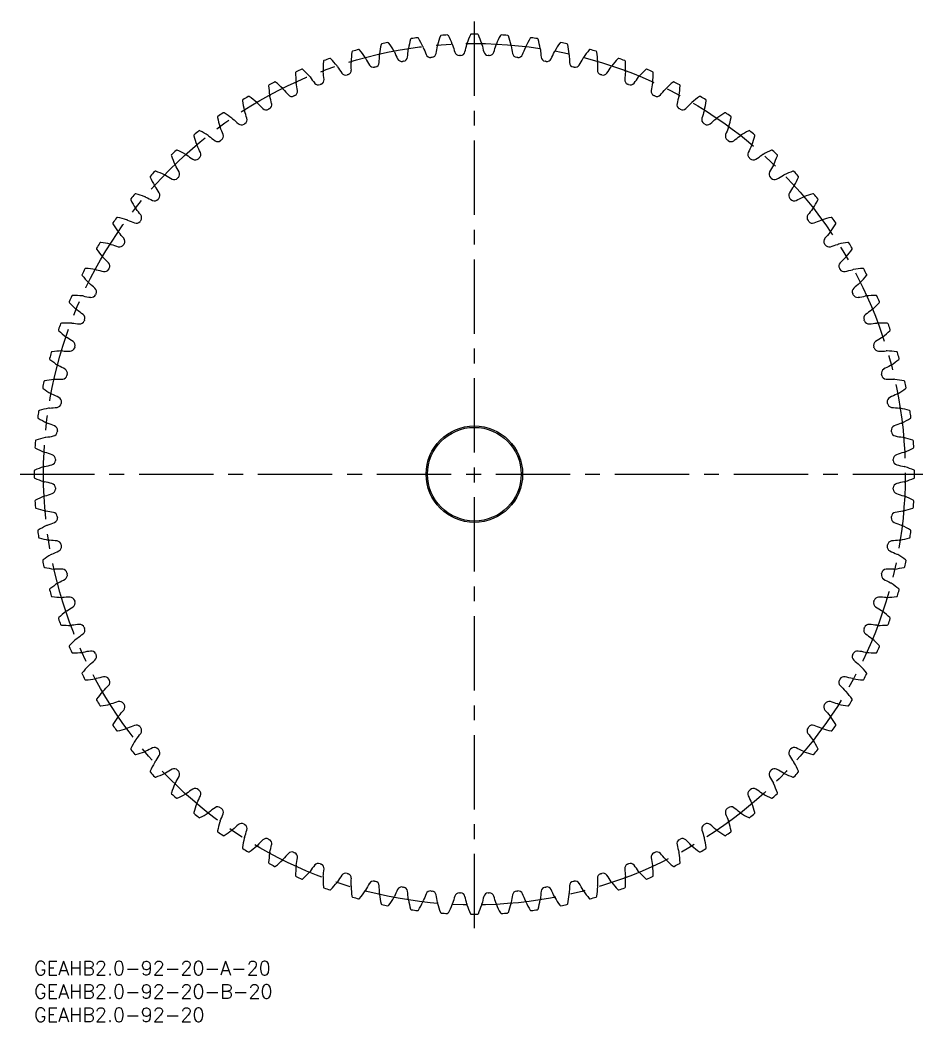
# Model space of a CAD drawing. Extents: x -3 to 285, y -13 to 213.
# Drawn here: x -3 to 188.5, y -13 to 201 of the extents above; entities that cross this region are included whole.
import ezdxf

# ---------------------------------------------------------------- set-up
doc = ezdxf.new("R2010")
doc.units = 0
doc.header["$LTSCALE"] = 0.5
doc.linetypes.add('CENTER', pattern=[50.8, 31.75, -6.35, 6.35, -6.35])
for name, color, linetype in [('MSM_CENTER', 1, 'CENTER'), ('MSM_CONTINUOUS', 7, 'CONTINUOUS'), ('MSM_PART_NUMBER', 7, 'CONTINUOUS')]:
    doc.layers.add(name, color=color, linetype=linetype)
doc.styles.get("Standard").update_dxf_attribs({"font": 'txt.shx', "height": 3, "bigfont": 'bigfont.shx'})

# ---------------------------------------------------------------- blocks, each defined once
blk = doc.blocks.new('*U2')
at = {"layer": 'MSM_PART_NUMBER'}
blk.add_text('GEAHB2.0-92-20-A-20', height=3, dxfattribs=at).set_placement((0, -3))
blk = doc.blocks.new('*U3')
at = {"layer": 'MSM_PART_NUMBER'}
blk.add_text('GEAHB2.0-92-20-B-20', height=3, dxfattribs=at).set_placement((0, -8))
blk = doc.blocks.new('*U4')
at = {"layer": 'MSM_PART_NUMBER'}
blk.add_text('GEAHB2.0-92-20', height=3, dxfattribs=at).set_placement((0, -13))

msp = doc.modelspace()

# ---------------------------------------------------------------- linework, layer by layer
at = {"layer": 'MSM_CENTER'}
for p, q in [((94, 7), (94, 201)), ((-3, 104), (191, 104))]:
    msp.add_line(p, q, dxfattribs=at)
msp.add_circle((94, 104), 92, dxfattribs=at)
at = {"layer": 'MSM_CONTINUOUS'}
for radius in [10.3, 10]:
    msp.add_circle((94, 104), radius, dxfattribs=at)
for centre, radius, start, end in [((110, 188.96), 30.67, 165.0264, 168.8043), ((80.57, 196.83), 0.2, 98.2325, 165.0264), ((94, 104), 94, 97.42, 98.2322), ((81.89, 197.01), 0.2, 30.6258, 97.42), ((55.67, 181.49), 30.67, 26.8478, 30.6258), ((115.76, 187.67), 30.67, 161.1134, 164.8913), ((86.94, 197.53), 0.2, 94.3191, 161.1134), ((94, 104), 94, 93.507, 94.3191), ((88.26, 197.62), 0.2, 26.7127, 93.507), ((61.05, 183.93), 30.67, 22.9348, 26.7127), ((121.42, 185.99), 30.67, 157.2003, 160.9783), ((93.34, 197.8), 0.2, 90.4065, 157.2003), ((94, 104), 94, 89.5939, 90.4061), ((94.66, 197.8), 0.2, 22.7997, 89.5939), ((66.58, 185.99), 30.67, 19.0217, 22.7997), ((126.95, 183.93), 30.67, 153.2873, 157.0652), ((99.74, 197.62), 0.2, 86.493, 153.2873), ((94, 104), 94, 85.6809, 86.493), ((101.06, 197.53), 0.2, 18.8866, 85.6809), ((72.24, 187.67), 30.67, 15.1087, 18.8866), ((132.33, 181.49), 30.67, 149.3742, 153.1522), ((106.11, 197.01), 0.2, 82.58, 149.3742), ((94, 104), 94, 81.7678, 82.58), ((107.43, 196.83), 0.2, 14.9736, 81.7678), ((78, 188.96), 30.67, 11.1957, 14.9736), ((104.17, 189.86), 30.67, 168.9395, 172.7174), ((74.27, 195.7), 0.2, 102.1452, 168.9395), ((94, 104), 94, 101.3331, 102.1452), ((75.57, 195.97), 0.2, 34.5388, 101.3331), ((50.47, 178.7), 30.67, 30.7609, 34.5388), ((81.55, 194.59), 1.66, 168.8043, 175.6635), ((81.55, 194.59), 1.66, 19.9887, 26.8478), ((117.68, 207.76), 36.8, 200.0275, 202.5875), ((49.7, 200.78), 36.8, 349.1516, 351.7117), ((87.76, 195.23), 1.66, 164.8913, 171.7504), ((87.76, 195.23), 1.66, 16.0757, 22.9348), ((124.71, 205.91), 36.8, 196.1144, 198.6745), ((56.41, 203.57), 36.8, 345.2386, 347.7986), ((94, 195.45), 1.66, 160.9783, 167.8374), ((94, 195.45), 1.66, 12.1626, 19.0217), ((131.59, 203.57), 36.8, 192.2014, 194.7614), ((63.29, 205.91), 36.8, 341.3255, 343.8856), ((100.24, 195.23), 1.66, 157.0652, 163.9243), ((100.24, 195.23), 1.66, 8.2496, 15.1087), ((138.3, 200.78), 36.8, 188.2883, 190.8484), ((70.32, 207.76), 36.8, 337.4125, 339.9725), ((106.45, 194.59), 1.66, 153.1522, 160.0113), ((106.45, 194.59), 1.66, 4.3365, 11.1957), ((137.53, 178.7), 30.67, 145.4612, 149.2391), ((112.43, 195.97), 0.2, 78.6669, 145.4612), ((94, 104), 94, 77.8548, 78.6669), ((113.73, 195.7), 0.2, 11.0605, 77.8548), ((83.83, 189.86), 30.67, 7.2826, 11.0605), ((94, 104), 94, 109.1592, 109.9713), ((63.22, 192.6), 0.2, 42.3649, 109.1592), ((40.7, 172.07), 30.67, 38.587, 42.3649), ((98.28, 190.35), 30.67, 172.8525, 176.6304), ((68.05, 194.14), 0.2, 106.0582, 172.8525), ((94, 104), 94, 105.2461, 106.0582), ((69.33, 194.5), 0.2, 38.4518, 105.2461), ((45.47, 175.55), 30.67, 34.6739, 38.4518), ((69.33, 192.05), 1.66, 27.8148, 34.6739), ((103.33, 210.02), 36.8, 207.8536, 210.4136), ((36.93, 193.84), 36.8, 356.9777, 359.5377), ((75.39, 193.53), 1.66, 172.7174, 179.5765), ((75.39, 193.53), 1.66, 23.9017, 30.7609), ((110.55, 209.14), 36.8, 203.9405, 206.5005), ((78.51, 193.16), 1, 206.5005, 279.8557), ((78.74, 193.2), 1, 279.7096, 353.0647), ((43.2, 197.53), 36.8, 353.0647, 355.6247), ((84.63, 194.01), 1, 202.5875, 275.9426), ((94, 104), 89.5, 95.7965, 95.9426), ((84.86, 194.04), 1, 275.7965, 349.1516), ((90.79, 194.44), 1, 198.6745, 272.0296), ((94, 104), 89.5, 91.8835, 92.0296), ((91.03, 194.45), 1, 271.8835, 345.2386), ((96.97, 194.45), 1, 194.7614, 268.1165), ((94, 104), 89.5, 87.9704, 88.1165), ((97.21, 194.44), 1, 267.9704, 341.3255), ((103.14, 194.04), 1, 190.8484, 264.2035), ((94, 104), 89.5, 84.0574, 84.2035), ((103.37, 194.01), 1, 264.0574, 337.4125), ((144.8, 197.53), 36.8, 184.3753, 186.9353), ((109.26, 193.2), 1, 186.9353, 260.2904), ((109.49, 193.16), 1, 260.1444, 333.4995), ((77.45, 209.14), 36.8, 333.4995, 336.0595), ((112.61, 193.53), 1.66, 149.2391, 156.0983), ((112.61, 193.53), 1.66, 0.4235, 7.2826), ((151.07, 193.84), 36.8, 180.4623, 183.0223), ((84.67, 210.02), 36.8, 329.5864, 332.1464), ((118.67, 192.05), 1.66, 145.3261, 152.1852), ((142.53, 175.55), 30.67, 141.5482, 145.3261), ((118.67, 194.5), 0.2, 74.7539, 141.5482), ((94, 104), 94, 73.9418, 74.7539), ((119.95, 194.14), 0.2, 7.1475, 73.9418), ((89.72, 190.35), 30.67, 3.3696, 7.1475), ((147.3, 172.07), 30.67, 137.6351, 141.413), ((124.78, 192.6), 0.2, 70.8408, 137.6351), ((94, 104), 94, 70.0287, 70.8408), ((94, 104), 94, 113.0722, 113.8843), ((57.24, 190.3), 0.2, 46.2779, 113.0722), ((92.38, 190.44), 30.67, 176.7656, 180.5435), ((61.96, 192.16), 0.2, 109.9717, 176.7656), ((63.38, 190.17), 1.66, 31.7278, 38.587), ((96.08, 210.41), 36.8, 211.7666, 214.3266), ((69.33, 192.05), 1.66, 176.6304, 183.4896), ((30.94, 189.74), 36.8, 0.8908, 3.4508), ((72.46, 191.9), 1, 210.4136, 283.7687), ((94, 104), 89.5, 103.6226, 103.7687), ((72.68, 191.95), 1, 283.6226, 356.9777), ((94, 104), 89.5, 99.7096, 99.8557), ((94, 104), 89.5, 80.1443, 80.2904), ((115.32, 191.95), 1, 183.0223, 256.3774), ((94, 104), 89.5, 76.2313, 76.3774), ((115.54, 191.9), 1, 256.2313, 329.5864), ((157.06, 189.74), 36.8, 176.5492, 179.1092), ((118.67, 192.05), 1.66, 356.5104, 3.3696), ((91.92, 210.41), 36.8, 325.6734, 328.2334), ((124.62, 190.17), 1.66, 141.413, 148.2722), ((126.04, 192.16), 0.2, 3.2344, 70.0287), ((95.62, 190.44), 30.67, 359.4565, 3.2344), ((130.76, 190.3), 0.2, 66.9278, 133.7221), ((94, 104), 94, 66.1157, 66.9278), ((56.02, 189.77), 0.2, 113.8847, 180.6786), ((86.49, 190.13), 30.67, 180.6786, 184.4565), ((36.18, 168.28), 30.67, 42.5, 46.2779), ((57.57, 187.87), 1.66, 35.6409, 42.5), ((88.81, 210.31), 36.8, 215.6797, 218.2397), ((63.38, 190.17), 1.66, 180.5435, 187.4026), ((25.23, 185.23), 36.8, 4.8038, 7.3638), ((66.51, 190.22), 1, 214.3266, 287.6818), ((94, 104), 89.5, 107.5356, 107.6818), ((66.73, 190.29), 1, 287.5356, 0.8908), ((121.27, 190.29), 1, 179.1092, 252.4643), ((94, 104), 89.5, 72.3182, 72.4644), ((121.49, 190.22), 1, 252.3183, 325.6734), ((162.77, 185.23), 36.8, 172.6362, 175.1962), ((124.62, 190.17), 1.66, 352.5974, 359.4565), ((99.19, 210.31), 36.8, 321.7603, 324.3203), ((130.43, 187.87), 1.66, 137.5, 144.3591), ((151.82, 168.28), 30.67, 133.7221, 137.5), ((131.98, 189.77), 0.2, 359.3214, 66.1157), ((101.51, 190.13), 30.67, 355.5435, 359.3214), ((50.26, 186.98), 0.2, 117.7978, 184.5916), ((80.63, 189.41), 30.67, 184.5916, 188.3696), ((94, 104), 94, 116.9852, 117.7974), ((51.44, 187.59), 0.2, 50.191, 116.9852), ((31.93, 164.18), 30.67, 46.413, 50.191), ((51.93, 185.19), 1.66, 39.5539, 46.413), ((81.57, 209.7), 36.8, 219.5927, 222.1527), ((57.57, 187.87), 1.66, 184.4565, 191.3156), ((19.85, 180.35), 36.8, 8.7169, 11.2769), ((60.69, 188.15), 1, 218.2397, 291.5948), ((94, 104), 89.5, 111.4487, 111.5948), ((60.91, 188.23), 1, 291.4487, 4.8038), ((127.09, 188.23), 1, 175.1962, 248.5512), ((94, 104), 89.5, 68.4052, 68.5513), ((127.31, 188.15), 1, 248.4053, 321.7603), ((168.15, 180.35), 36.8, 168.7231, 171.2831), ((130.43, 187.87), 1.66, 348.6844, 355.5435), ((106.43, 209.7), 36.8, 317.8473, 320.4073), ((136.07, 185.19), 1.66, 133.587, 140.4461), ((156.07, 164.18), 30.67, 129.809, 133.587), ((136.56, 187.59), 0.2, 63.0148, 129.809), ((94, 104), 94, 62.2026, 63.0148), ((107.37, 189.41), 30.67, 351.6304, 355.4084), ((137.74, 186.98), 0.2, 355.4084, 62.2026), ((94, 104), 94, 120.8983, 121.7104), ((45.83, 184.49), 0.2, 54.104, 120.8983), ((27.97, 159.81), 30.67, 50.3261, 54.104), ((51.93, 185.19), 1.66, 188.3696, 195.2287), ((14.81, 175.11), 36.8, 12.6299, 15.1899), ((55.03, 185.68), 1, 222.1527, 295.5078), ((94, 104), 89.5, 115.3617, 115.5078), ((55.24, 185.78), 1, 295.3617, 8.7169), ((132.76, 185.78), 1, 171.2831, 244.6383), ((94, 104), 89.5, 64.4922, 64.6383), ((132.97, 185.68), 1, 244.4922, 317.8473), ((173.19, 175.11), 36.8, 164.8101, 167.3701), ((136.07, 185.19), 1.66, 344.7713, 351.6304), ((160.03, 159.81), 30.67, 125.896, 129.6739), ((142.17, 184.49), 0.2, 59.1017, 125.896), ((94, 104), 94, 58.2896, 59.1017), ((44.7, 183.8), 0.2, 121.7108, 188.5047), ((74.83, 188.3), 30.67, 188.5047, 192.2826), ((46.49, 182.13), 1.66, 43.467, 50.3261), ((74.38, 208.61), 36.8, 223.5057, 226.0658), ((49.54, 182.83), 1, 226.0658, 299.4209), ((94, 104), 89.5, 119.2748, 119.4209), ((49.75, 182.94), 1, 299.2748, 12.6299), ((138.25, 182.94), 1, 167.3701, 240.7252), ((94, 104), 89.5, 60.5791, 60.7252), ((138.46, 182.83), 1, 240.5792, 313.9342), ((113.62, 208.61), 36.8, 313.9342, 316.4943), ((141.51, 182.13), 1.66, 129.6739, 136.533), ((113.17, 188.3), 30.67, 347.7174, 351.4953), ((143.3, 183.8), 0.2, 351.4953, 58.2896), ((39.37, 180.25), 0.2, 125.6235, 192.4177), ((69.12, 186.8), 30.67, 192.4177, 196.1957), ((94, 104), 94, 124.8113, 125.6235), ((40.45, 181.01), 0.2, 58.0171, 124.8113), ((24.31, 155.17), 30.67, 54.2391, 58.0171), ((41.27, 178.71), 1.66, 47.38, 54.2391), ((67.29, 207.03), 36.8, 227.4188, 229.9788), ((46.49, 182.13), 1.66, 192.2826, 199.1417), ((10.14, 169.54), 36.8, 16.5429, 19.103), ((44.46, 179.74), 1, 303.1878, 16.5429), ((143.54, 179.74), 1, 163.4571, 236.8122), ((177.86, 169.54), 36.8, 160.897, 163.4571), ((141.51, 182.13), 1.66, 340.8583, 347.7174), ((120.71, 207.03), 36.8, 310.0212, 312.5812), ((146.73, 178.71), 1.66, 125.7609, 132.62), ((163.69, 155.17), 30.67, 121.9829, 125.7609), ((147.55, 181.01), 0.2, 55.1887, 121.9829), ((94, 104), 94, 54.3765, 55.1887), ((118.88, 186.8), 30.67, 343.8043, 347.5823), ((148.63, 180.25), 0.2, 347.5823, 54.3765), ((41.27, 178.71), 1.66, 196.1957, 203.0548), ((5.87, 163.67), 36.8, 20.456, 23.016), ((44.27, 179.61), 1, 229.9788, 303.3339), ((94, 104), 89.5, 123.1878, 123.3339), ((94, 104), 89.5, 56.6661, 56.8122), ((143.73, 179.61), 1, 236.6661, 310.0212), ((182.13, 163.67), 36.8, 156.984, 159.544), ((146.73, 178.71), 1.66, 336.9452, 343.8043), ((34.29, 176.34), 0.2, 129.5365, 196.3308), ((63.53, 184.91), 30.67, 196.3308, 200.1087), ((94, 104), 94, 128.7244, 129.5365), ((35.32, 177.18), 0.2, 61.9301, 128.7244), ((20.99, 150.3), 30.67, 58.1522, 61.9301), ((36.29, 174.93), 1.66, 51.293, 58.1522), ((60.32, 204.96), 36.8, 231.3318, 233.8918), ((39.41, 176.18), 1, 307.1009, 20.456), ((148.59, 176.18), 1, 159.544, 232.8991), ((127.68, 204.96), 36.8, 306.1082, 308.6682), ((151.71, 174.93), 1.66, 121.8478, 128.707), ((167.01, 150.3), 30.67, 118.0699, 121.8478), ((152.68, 177.18), 0.2, 51.276, 118.0699), ((94, 104), 94, 50.4635, 51.2756), ((124.47, 184.91), 30.67, 339.8913, 343.6692), ((153.71, 176.34), 0.2, 343.6692, 50.4635), ((36.29, 174.93), 1.66, 200.1087, 206.9678), ((2, 157.52), 36.8, 24.369, 26.929), ((39.22, 176.04), 1, 233.8918, 307.247), ((94, 104), 89.5, 127.1009, 127.247), ((94, 104), 89.5, 52.753, 52.8991), ((148.78, 176.04), 1, 232.7531, 306.1082), ((186, 157.52), 36.8, 153.071, 155.631), ((151.71, 174.93), 1.66, 333.0322, 339.8913), ((29.49, 172.1), 0.2, 133.4495, 200.2438), ((58.08, 182.64), 30.67, 200.2438, 204.0217), ((94, 104), 94, 132.6374, 133.4495), ((30.46, 173), 0.2, 65.8431, 132.6374), ((18, 145.21), 30.67, 62.0652, 65.8431), ((31.58, 170.83), 1.66, 55.2061, 62.0652), ((53.51, 202.43), 36.8, 235.2449, 237.8049), ((34.44, 172.14), 1, 237.8049, 311.16), ((94, 104), 89.5, 131.0139, 131.16), ((34.61, 172.29), 1, 311.0139, 24.369), ((153.39, 172.29), 1, 155.631, 228.9861), ((94, 104), 89.5, 48.84, 48.9861), ((153.56, 172.14), 1, 228.84, 302.1951), ((134.49, 202.43), 36.8, 302.1951, 304.7551), ((156.42, 170.83), 1.66, 117.9348, 124.7939), ((170, 145.21), 30.67, 114.1569, 117.9348), ((157.54, 173), 0.2, 47.3626, 114.1569), ((94, 104), 94, 46.5505, 47.3626), ((129.92, 182.64), 30.67, 335.9783, 339.7562), ((158.51, 172.1), 0.2, 339.7562, 46.5505), ((31.58, 170.83), 1.66, 204.0217, 210.8809), ((-1.44, 151.11), 36.8, 28.2821, 30.8421), ((189.44, 151.11), 36.8, 149.1579, 151.7179), ((156.42, 170.83), 1.66, 329.1191, 335.9783), ((25, 167.54), 0.2, 137.3626, 204.1569), ((52.79, 180), 30.67, 204.1569, 207.9348), ((94, 104), 94, 136.5505, 137.3626), ((25.9, 168.51), 0.2, 69.7563, 136.5505), ((15.36, 139.92), 30.67, 65.9783, 69.7562), ((27.17, 166.42), 1.66, 59.1191, 65.9783), ((46.89, 199.44), 36.8, 239.1579, 241.7179), ((29.93, 167.91), 1, 241.7179, 315.0731), ((94, 104), 89.5, 134.9269, 135.0731), ((30.09, 168.07), 1, 314.927, 28.2821), ((157.91, 168.07), 1, 151.7179, 225.0731), ((94, 104), 89.5, 44.9269, 45.0731), ((158.07, 167.91), 1, 224.927, 298.2821), ((141.11, 199.44), 36.8, 298.2821, 300.8421), ((160.83, 166.42), 1.66, 114.0217, 120.8809), ((172.64, 139.92), 30.67, 110.2438, 114.0217), ((162.1, 168.51), 0.2, 43.4495, 110.2438), ((94, 104), 94, 42.6374, 43.4495), ((135.21, 180), 30.67, 332.0652, 335.8431), ((163, 167.54), 0.2, 335.8431, 42.6374), ((27.17, 166.42), 1.66, 207.9348, 214.7939), ((-4.43, 144.49), 36.8, 32.1951, 34.7551), ((192.43, 144.49), 36.8, 145.2449, 147.8049), ((160.83, 166.42), 1.66, 325.2061, 332.0652), ((20.82, 162.68), 0.2, 141.2756, 208.0699), ((94, 104), 94, 140.4635, 141.2756), ((21.66, 163.71), 0.2, 73.6692, 140.4635), ((13.09, 134.47), 30.67, 69.8913, 73.6692), ((23.07, 161.71), 1.66, 63.0322, 69.8913), ((40.48, 196), 36.8, 243.071, 245.631), ((25.71, 163.39), 1, 245.631, 318.9861), ((94, 104), 89.5, 138.84, 138.9861), ((25.86, 163.56), 1, 318.84, 32.1951), ((162.14, 163.56), 1, 147.8049, 221.16), ((94, 104), 89.5, 41.0139, 41.16), ((162.29, 163.39), 1, 221.0139, 294.369), ((147.52, 196), 36.8, 294.369, 296.929), ((164.93, 161.71), 1.66, 110.1087, 116.9678), ((174.91, 134.47), 30.67, 106.3308, 110.1087), ((166.34, 163.71), 0.2, 39.5365, 106.3308), ((94, 104), 94, 38.7244, 39.5365), ((167.18, 162.68), 0.2, 331.9301, 38.7244), ((47.7, 177.01), 30.67, 208.0699, 211.8478), ((23.07, 161.71), 1.66, 211.8478, 218.707), ((-6.96, 137.68), 36.8, 36.1082, 38.6682), ((194.96, 137.68), 36.8, 141.3318, 143.8918), ((164.93, 161.71), 1.66, 321.293, 328.1522), ((140.3, 177.01), 30.67, 328.1522, 331.9301), ((94, 104), 94, 144.3765, 145.1887), ((17.75, 158.63), 0.2, 77.5824, 144.3765), ((11.2, 128.88), 30.67, 73.8043, 77.5823), ((21.96, 158.78), 1, 322.753, 36.1082), ((166.04, 158.78), 1, 143.8918, 217.247), ((176.8, 128.88), 30.67, 102.4177, 106.1957), ((170.25, 158.63), 0.2, 35.6235, 102.4177), ((94, 104), 94, 34.8113, 35.6235), ((16.99, 157.55), 0.2, 145.1891, 211.9829), ((42.83, 173.69), 30.67, 211.9829, 215.7609), ((19.29, 156.73), 1.66, 66.9452, 73.8043), ((34.33, 192.13), 36.8, 246.984, 249.544), ((21.82, 158.59), 1, 249.544, 322.8991), ((94, 104), 89.5, 142.753, 142.8991), ((94, 104), 89.5, 37.1009, 37.247), ((166.18, 158.59), 1, 217.1009, 290.456), ((153.67, 192.13), 36.8, 290.456, 293.016), ((168.71, 156.73), 1.66, 106.1957, 113.0548), ((145.17, 173.69), 30.67, 324.2391, 328.0171), ((171.01, 157.55), 0.2, 328.0171, 34.8113), ((19.29, 156.73), 1.66, 215.7609, 222.62), ((-9.03, 130.71), 36.8, 40.0212, 42.5812), ((18.39, 153.73), 1, 326.6661, 40.0212), ((169.61, 153.73), 1, 139.9788, 213.3339), ((197.03, 130.71), 36.8, 137.4188, 139.9788), ((168.71, 156.73), 1.66, 317.38, 324.2391), ((13.51, 152.17), 0.2, 149.1021, 215.896), ((94, 104), 94, 148.2896, 149.1017), ((38.19, 170.03), 30.67, 215.896, 219.6739), ((14.2, 153.3), 0.2, 81.4953, 148.2896), ((9.7, 123.17), 30.67, 77.7174, 81.4953), ((15.87, 151.51), 1.66, 70.8583, 77.7174), ((28.46, 187.86), 36.8, 250.897, 253.4571), ((18.26, 153.54), 1, 253.4571, 326.8122), ((94, 104), 89.5, 146.6661, 146.8122), ((94, 104), 89.5, 33.1878, 33.3339), ((169.74, 153.54), 1, 213.1879, 286.5429), ((159.54, 187.86), 36.8, 286.5429, 289.103), ((172.13, 151.51), 1.66, 102.2826, 109.1417), ((178.3, 123.17), 30.67, 98.5047, 102.2826), ((149.81, 170.03), 30.67, 320.3261, 324.104), ((173.8, 153.3), 0.2, 31.7104, 98.5047), ((94, 104), 94, 30.8983, 31.7104), ((174.49, 152.17), 0.2, 324.104, 30.8983), ((15.87, 151.51), 1.66, 219.6739, 226.533), ((-10.61, 123.62), 36.8, 43.9342, 46.4943), ((198.61, 123.62), 36.8, 133.5057, 136.0658), ((172.13, 151.51), 1.66, 313.467, 320.3261), ((94, 104), 94, 152.2026, 153.0148), ((11.02, 147.74), 0.2, 85.4085, 152.2026), ((8.59, 117.37), 30.67, 81.6304, 85.4084), ((12.81, 146.07), 1.66, 74.7713, 81.6304), ((22.89, 183.19), 36.8, 254.8101, 257.3701), ((15.06, 148.25), 1, 257.3701, 330.7252), ((15.17, 148.46), 1, 330.5791, 43.9342), ((94, 104), 89.5, 150.5791, 150.7252), ((172.83, 148.46), 1, 136.0658, 209.4209), ((94, 104), 89.5, 29.2748, 29.4209), ((172.94, 148.25), 1, 209.2748, 282.6299), ((165.11, 183.19), 36.8, 282.6299, 285.1899), ((175.19, 146.07), 1.66, 98.3696, 105.2287), ((179.41, 117.37), 30.67, 94.5916, 98.3696), ((176.98, 147.74), 0.2, 27.7974, 94.5916), ((94, 104), 94, 26.9852, 27.7974), ((10.41, 146.56), 0.2, 153.0151, 219.809), ((33.82, 166.07), 30.67, 219.809, 223.587), ((154.18, 166.07), 30.67, 316.413, 320.191), ((177.59, 146.56), 0.2, 320.191, 26.9852), ((12.81, 146.07), 1.66, 223.587, 230.4461), ((-11.7, 116.43), 36.8, 47.8473, 50.4073), ((12.32, 142.97), 1, 334.4922, 47.8473), ((175.68, 142.97), 1, 132.1527, 205.5078), ((199.7, 116.43), 36.8, 129.5927, 132.1527), ((175.19, 146.07), 1.66, 309.5539, 316.413), ((94, 104), 94, 156.1157, 156.9278), ((8.23, 141.98), 0.2, 89.3214, 156.1157), ((7.87, 111.51), 30.67, 85.5435, 89.3214), ((10.13, 140.43), 1.66, 78.6844, 85.5435), ((17.65, 178.15), 36.8, 258.7231, 261.2831), ((12.22, 142.76), 1, 261.2831, 334.6383), ((94, 104), 89.5, 154.4922, 154.6383), ((94, 104), 89.5, 25.3617, 25.5078), ((175.78, 142.76), 1, 205.3618, 278.7169), ((170.35, 178.15), 36.8, 278.7169, 281.2769), ((177.87, 140.43), 1.66, 94.4565, 101.3156), ((180.13, 111.51), 30.67, 90.6786, 94.4565), ((179.77, 141.98), 0.2, 23.8843, 90.6786), ((94, 104), 94, 23.0722, 23.8843), ((7.7, 140.76), 0.2, 156.9282, 223.7221), ((29.72, 161.82), 30.67, 223.7221, 227.5), ((10.13, 140.43), 1.66, 227.5, 234.3591), ((177.87, 140.43), 1.66, 305.6409, 312.5), ((158.28, 161.82), 30.67, 312.5, 316.2779), ((180.3, 140.76), 0.2, 316.2779, 23.0722), ((-12.31, 109.19), 36.8, 51.7603, 54.3203), ((9.85, 137.31), 1, 338.4052, 51.7603), ((178.15, 137.31), 1, 128.2397, 201.5948), ((200.31, 109.19), 36.8, 125.6797, 128.2397), ((5.4, 134.78), 0.2, 160.8408, 227.6351), ((94, 104), 94, 160.0287, 160.8408), ((5.84, 136.04), 0.2, 93.2344, 160.0287), ((7.56, 105.62), 30.67, 89.4565, 93.2344), ((7.83, 134.62), 1.66, 82.5974, 89.4565), ((12.77, 172.77), 36.8, 262.6362, 265.1962), ((9.77, 137.09), 1, 265.1962, 338.5513), ((94, 104), 89.5, 158.4052, 158.5513), ((94, 104), 89.5, 21.4487, 21.5948), ((178.23, 137.09), 1, 201.4487, 274.8038), ((175.23, 172.77), 36.8, 274.8038, 277.3638), ((180.17, 134.62), 1.66, 90.5435, 97.4026), ((180.44, 105.62), 30.67, 86.7656, 90.5435), ((182.16, 136.04), 0.2, 19.9713, 86.7656), ((94, 104), 94, 19.1592, 19.9713), ((182.6, 134.78), 0.2, 312.3649, 19.1592), ((25.93, 157.3), 30.67, 227.6351, 231.413), ((7.83, 134.62), 1.66, 231.413, 238.2722), ((-12.41, 101.92), 36.8, 55.6734, 58.2334), ((200.41, 101.92), 36.8, 121.7666, 124.3266), ((180.17, 134.62), 1.66, 301.7278, 308.587), ((162.07, 157.3), 30.67, 308.587, 312.3649), ((7.71, 131.27), 1, 269.1092, 342.4644), ((7.78, 131.49), 1, 342.3183, 55.6734), ((94, 104), 89.5, 162.3182, 162.4644), ((180.22, 131.49), 1, 124.3266, 197.6818), ((94, 104), 89.5, 17.5356, 17.6818), ((180.29, 131.27), 1, 197.5357, 270.8908), ((3.5, 128.67), 0.2, 164.7539, 231.5482), ((94, 104), 94, 163.9418, 164.7539), ((22.45, 152.53), 30.67, 231.5482, 235.3261), ((3.86, 129.95), 0.2, 97.1476, 163.9418), ((7.65, 99.72), 30.67, 93.3696, 97.1475), ((5.95, 128.67), 1.66, 86.5104, 93.3696), ((8.26, 167.06), 36.8, 266.5492, 269.1092), ((179.74, 167.06), 36.8, 270.8908, 273.4508), ((182.05, 128.67), 1.66, 86.6304, 93.4896), ((180.35, 99.72), 30.67, 82.8525, 86.6304), ((165.55, 152.53), 30.67, 304.6739, 308.4518), ((184.14, 129.95), 0.2, 16.0582, 82.8525), ((94, 104), 94, 15.2461, 16.0582), ((184.5, 128.67), 0.2, 308.4518, 15.2461), ((5.95, 128.67), 1.66, 235.3261, 242.1852), ((-12.02, 94.67), 36.8, 59.5864, 62.1464), ((6.1, 125.54), 1, 346.2313, 59.5864), ((181.9, 125.54), 1, 120.4136, 193.7687), ((200.02, 94.67), 36.8, 117.8536, 120.4136), ((182.05, 128.67), 1.66, 297.8148, 304.6739), ((8.14, 93.83), 30.67, 97.2826, 101.0605), ((4.47, 122.61), 1.66, 90.4235, 97.2826), ((4.16, 161.07), 36.8, 270.4623, 273.0223), ((6.05, 125.32), 1, 273.0223, 346.3774), ((94, 104), 89.5, 166.2313, 166.3774), ((94, 104), 89.5, 13.6226, 13.7687), ((181.95, 125.32), 1, 193.6226, 266.9777), ((183.84, 161.07), 36.8, 266.9777, 269.5377), ((183.53, 122.61), 1.66, 82.7174, 89.5765), ((179.86, 93.83), 30.67, 78.9395, 82.7174), ((94, 104), 94, 167.8548, 168.6669), ((2.03, 122.43), 0.2, 168.6669, 235.4612), ((19.3, 147.53), 30.67, 235.4612, 239.2391), ((2.3, 123.73), 0.2, 101.0605, 167.8548), ((168.7, 147.53), 30.67, 300.7609, 304.5388), ((185.7, 123.73), 0.2, 12.1452, 78.9395), ((94, 104), 94, 11.3331, 12.1452), ((185.97, 122.43), 0.2, 304.5388, 11.3331), ((4.47, 122.61), 1.66, 239.2391, 246.0983), ((-11.14, 87.45), 36.8, 63.4995, 66.0595), ((4.84, 119.49), 1, 350.1444, 63.4995), ((183.16, 119.49), 1, 116.5005, 189.8557), ((199.14, 87.45), 36.8, 113.9405, 116.5005), ((183.53, 122.61), 1.66, 293.9017, 300.7609), ((9.04, 88), 30.67, 101.1957, 104.9736), ((3.41, 116.45), 1.66, 94.3365, 101.1957), ((0.47, 154.8), 36.8, 274.3753, 276.9353), ((4.8, 119.26), 1, 276.9353, 350.2904), ((94, 104), 89.5, 170.1443, 170.2904), ((94, 104), 89.5, 9.7096, 9.8557), ((183.2, 119.26), 1, 189.7096, 263.0647), ((187.53, 154.8), 36.8, 263.0647, 265.6247), ((184.59, 116.45), 1.66, 78.8043, 85.6635), ((178.96, 88), 30.67, 75.0264, 78.8043), ((94, 104), 94, 171.7678, 172.58), ((0.99, 116.11), 0.2, 172.58, 239.3742), ((16.51, 142.33), 30.67, 239.3742, 243.1522), ((1.17, 117.43), 0.2, 104.9736, 171.7678), ((171.49, 142.33), 30.67, 296.8478, 300.6258), ((186.83, 117.43), 0.2, 8.2325, 75.0264), ((94, 104), 94, 7.42, 8.2322), ((187.01, 116.11), 0.2, 300.6258, 7.42), ((3.41, 116.45), 1.66, 243.1522, 250.0113), ((-9.76, 80.32), 36.8, 67.4125, 69.9725), ((3.99, 113.37), 1, 354.0574, 67.4125), ((184.01, 113.37), 1, 112.5875, 185.9426), ((197.76, 80.32), 36.8, 110.0275, 112.5875), ((184.59, 116.45), 1.66, 289.9887, 296.8478), ((10.33, 82.24), 30.67, 105.1087, 108.8866), ((2.77, 110.24), 1.66, 98.2496, 105.1087), ((-2.78, 148.3), 36.8, 278.2883, 280.8484), ((3.96, 113.14), 1, 280.8484, 354.2035), ((94, 104), 89.5, 174.0574, 174.2035), ((94, 104), 89.5, 5.7965, 5.9426), ((184.04, 113.14), 1, 185.7966, 259.1516), ((190.78, 148.3), 36.8, 259.1516, 261.7117), ((185.23, 110.24), 1.66, 74.8913, 81.7504), ((177.67, 82.24), 30.67, 71.1134, 74.8913), ((94, 104), 94, 175.6809, 176.493), ((0.38, 109.74), 0.2, 176.493, 243.2873), ((0.47, 111.06), 0.2, 108.8866, 175.6809), ((14.07, 136.95), 30.67, 243.2873, 247.0652), ((173.93, 136.95), 30.67, 292.9348, 296.7127), ((187.53, 111.06), 0.2, 4.3191, 71.1134), ((187.62, 109.74), 0.2, 296.7127, 3.507), ((94, 104), 94, 3.507, 4.3191), ((2.77, 110.24), 1.66, 247.0652, 253.9243), ((-7.91, 73.29), 36.8, 71.3255, 73.8856), ((3.56, 107.21), 1, 357.9704, 71.3255), ((94, 104), 89.5, 177.9704, 178.1165), ((184.44, 107.21), 1, 108.6745, 182.0296), ((94, 104), 89.5, 1.8835, 2.0296), ((195.91, 73.29), 36.8, 106.1144, 108.6745), ((185.23, 110.24), 1.66, 286.0757, 292.9348), ((12.01, 76.58), 30.67, 109.0217, 112.7997), ((2.55, 104), 1.66, 102.1626, 109.0217), ((-5.57, 141.59), 36.8, 282.2014, 284.7614), ((3.55, 106.97), 1, 284.7614, 358.1165), ((184.45, 106.97), 1, 181.8835, 255.2386), ((193.57, 141.59), 36.8, 255.2386, 257.7986), ((185.45, 104), 1.66, 70.9783, 77.8374), ((175.99, 76.58), 30.67, 67.2003, 70.9783), ((0.2, 104.66), 0.2, 112.7997, 179.5939), ((94, 104), 94, 179.5939, 180.4061), ((0.2, 103.34), 0.2, 180.4061, 247.2003), ((12.01, 131.42), 30.67, 247.2003, 250.9783), ((175.99, 131.42), 30.67, 289.0217, 292.7997), ((187.8, 104.66), 0.2, 0.4065, 67.2003), ((187.8, 103.34), 0.2, 292.7997, 359.5939), ((94, 104), 94, 359.5939, 0.4061), ((2.55, 104), 1.66, 250.9783, 257.8374), ((-5.57, 66.41), 36.8, 75.2386, 77.7986), ((3.55, 101.03), 1, 1.8835, 75.2386), ((3.56, 100.79), 1, 288.6745, 2.0296), ((94, 104), 89.5, 181.8835, 182.0296), ((94, 104), 89.5, 357.9704, 358.1165), ((184.44, 100.79), 1, 177.9705, 251.3255), ((184.45, 101.03), 1, 104.7614, 178.1165), ((193.57, 66.41), 36.8, 102.2014, 104.7614), ((185.45, 104), 1.66, 282.1626, 289.0217), ((0.38, 98.26), 0.2, 116.7127, 183.507), ((14.07, 71.05), 30.67, 112.9348, 116.7127), ((2.77, 97.76), 1.66, 106.0757, 112.9348), ((-7.91, 134.71), 36.8, 286.1144, 288.6745), ((195.91, 134.71), 36.8, 251.3255, 253.8856), ((185.23, 97.76), 1.66, 67.0652, 73.9243), ((173.93, 71.05), 30.67, 63.2873, 67.0652), ((187.62, 98.26), 0.2, 356.4934, 63.2873), ((94, 104), 94, 183.507, 184.3191), ((0.47, 96.94), 0.2, 184.3191, 251.1134), ((10.33, 125.76), 30.67, 251.1134, 254.8913), ((177.67, 125.76), 30.67, 285.1087, 288.8866), ((187.53, 96.94), 0.2, 288.8866, 355.6809), ((94, 104), 94, 355.6809, 356.493), ((2.77, 97.76), 1.66, 254.8913, 261.7504), ((-2.78, 59.7), 36.8, 79.1516, 81.7117), ((3.96, 94.86), 1, 5.7965, 79.1516), ((3.99, 94.63), 1, 292.5875, 5.9426), ((94, 104), 89.5, 185.7965, 185.9426), ((184.01, 94.63), 1, 174.0574, 247.4125), ((94, 104), 89.5, 354.0574, 354.2035), ((184.04, 94.86), 1, 100.8484, 174.2035), ((190.78, 59.7), 36.8, 98.2883, 100.8484), ((185.23, 97.76), 1.66, 278.2496, 285.1087), ((0.99, 91.89), 0.2, 120.6258, 187.42), ((16.51, 65.67), 30.67, 116.8478, 120.6258), ((3.41, 91.55), 1.66, 109.9887, 116.8478), ((-9.76, 127.68), 36.8, 290.0275, 292.5875), ((197.76, 127.68), 36.8, 247.4125, 249.9725), ((184.59, 91.55), 1.66, 63.1522, 70.0113), ((171.49, 65.67), 30.67, 59.3742, 63.1522), ((187.01, 91.89), 0.2, 352.5804, 59.3742), ((94, 104), 94, 187.42, 188.2322), ((1.17, 90.57), 0.2, 188.2322, 255.0264), ((9.04, 120), 30.67, 255.0264, 258.8043), ((3.41, 91.55), 1.66, 258.8043, 265.6635), ((0.47, 53.2), 36.8, 83.0647, 85.6247), ((187.53, 53.2), 36.8, 94.3753, 96.9353), ((184.59, 91.55), 1.66, 274.3365, 281.1957), ((178.96, 120), 30.67, 281.1957, 284.9736), ((186.83, 90.57), 0.2, 284.9736, 351.7678), ((94, 104), 94, 351.7678, 352.58), ((4.8, 88.74), 1, 9.7095, 83.0647), ((4.84, 88.51), 1, 296.5005, 9.8557), ((94, 104), 89.5, 189.7096, 189.8557), ((183.16, 88.51), 1, 170.1444, 243.4995), ((94, 104), 89.5, 350.1443, 350.2904), ((183.2, 88.74), 1, 96.9353, 170.2904), ((2.03, 85.57), 0.2, 124.5388, 191.3331), ((19.3, 60.47), 30.67, 120.7609, 124.5388), ((4.47, 85.39), 1.66, 113.9017, 120.7609), ((-11.14, 120.55), 36.8, 293.9405, 296.5005), ((199.14, 120.55), 36.8, 243.4995, 246.0595), ((183.53, 85.39), 1.66, 59.2391, 66.0983), ((168.7, 60.47), 30.67, 55.4612, 59.2391), ((185.97, 85.57), 0.2, 348.6669, 55.4612), ((94, 104), 94, 191.3331, 192.1452), ((2.3, 84.27), 0.2, 192.1452, 258.9395), ((8.14, 114.17), 30.67, 258.9395, 262.7174), ((4.47, 85.39), 1.66, 262.7174, 269.5765), ((4.16, 46.93), 36.8, 86.9777, 89.5377), ((6.05, 82.68), 1, 13.6226, 86.9777), ((181.95, 82.68), 1, 93.0223, 166.3774), ((183.84, 46.93), 36.8, 90.4623, 93.0223), ((183.53, 85.39), 1.66, 270.4235, 277.2826), ((179.86, 114.17), 30.67, 277.2826, 281.0605), ((185.7, 84.27), 0.2, 281.0605, 347.8548), ((94, 104), 94, 347.8548, 348.6669), ((-12.02, 113.33), 36.8, 297.8536, 300.4136), ((6.1, 82.46), 1, 300.4136, 13.7687), ((94, 104), 89.5, 193.6226, 193.7687), ((181.9, 82.46), 1, 166.2313, 239.5864), ((94, 104), 89.5, 346.2313, 346.3774), ((200.02, 113.33), 36.8, 239.5864, 242.1464), ((3.5, 79.33), 0.2, 128.4518, 195.2461), ((94, 104), 94, 195.2461, 196.0582), ((22.45, 55.47), 30.67, 124.6739, 128.4518), ((5.95, 79.33), 1.66, 117.8148, 124.6739), ((182.05, 79.33), 1.66, 55.3261, 62.1852), ((165.55, 55.47), 30.67, 51.5482, 55.3261), ((94, 104), 94, 343.9418, 344.7539), ((184.5, 79.33), 0.2, 344.7539, 51.5482), ((3.86, 78.05), 0.2, 196.0582, 262.8525), ((7.65, 108.28), 30.67, 262.8525, 266.6304), ((5.95, 79.33), 1.66, 266.6304, 273.4896), ((8.26, 40.94), 36.8, 90.8908, 93.4508), ((7.71, 76.73), 1, 17.5357, 90.8908), ((180.29, 76.73), 1, 89.1092, 162.4644), ((179.74, 40.94), 36.8, 86.5492, 89.1092), ((182.05, 79.33), 1.66, 266.5104, 273.3696), ((180.35, 108.28), 30.67, 273.3696, 277.1475), ((184.14, 78.05), 0.2, 277.1475, 343.9418), ((-12.41, 106.08), 36.8, 301.7666, 304.3266), ((7.78, 76.51), 1, 304.3266, 17.6818), ((94, 104), 89.5, 197.5356, 197.6818), ((180.22, 76.51), 1, 162.3183, 235.6734), ((94, 104), 89.5, 342.3182, 342.4644), ((200.41, 106.08), 36.8, 235.6734, 238.2334), ((5.4, 73.22), 0.2, 132.3649, 199.1592), ((94, 104), 94, 199.1592, 199.9713), ((25.93, 50.7), 30.67, 128.587, 132.3649), ((7.83, 73.38), 1.66, 121.7278, 128.587), ((180.17, 73.38), 1.66, 51.413, 58.2722), ((162.07, 50.7), 30.67, 47.6351, 51.413), ((94, 104), 94, 340.0287, 340.8408), ((182.6, 73.22), 0.2, 340.8408, 47.6351), ((5.84, 71.96), 0.2, 199.9717, 266.7656), ((7.56, 102.38), 30.67, 266.7656, 270.5435), ((7.83, 73.38), 1.66, 270.5435, 277.4026), ((12.77, 35.23), 36.8, 94.8038, 97.3638), ((9.77, 70.91), 1, 21.4487, 94.8038), ((9.85, 70.69), 1, 308.2397, 21.5948), ((94, 104), 89.5, 201.4487, 201.5948), ((178.15, 70.69), 1, 158.4052, 231.7603), ((94, 104), 89.5, 338.4052, 338.5513), ((178.23, 70.91), 1, 85.1962, 158.5512), ((175.23, 35.23), 36.8, 82.6362, 85.1962), ((180.17, 73.38), 1.66, 262.5974, 269.4565), ((180.44, 102.38), 30.67, 269.4565, 273.2344), ((182.16, 71.96), 0.2, 273.2344, 340.0287), ((29.72, 46.18), 30.67, 132.5, 136.2779), ((10.13, 67.57), 1.66, 125.6409, 132.5), ((-12.31, 98.81), 36.8, 305.6797, 308.2397), ((200.31, 98.81), 36.8, 231.7603, 234.3203), ((177.87, 67.57), 1.66, 47.5, 54.3591), ((158.28, 46.18), 30.67, 43.7221, 47.5), ((7.7, 67.24), 0.2, 136.2779, 203.0722), ((94, 104), 94, 203.0722, 203.8843), ((94, 104), 94, 336.1157, 336.9278), ((180.3, 67.24), 0.2, 336.9278, 43.7221), ((8.23, 66.02), 0.2, 203.8847, 270.6786), ((7.87, 96.49), 30.67, 270.6786, 274.4565), ((10.13, 67.57), 1.66, 274.4565, 281.3156), ((17.65, 29.85), 36.8, 98.7169, 101.2769), ((-11.7, 91.57), 36.8, 309.5927, 312.1527), ((12.22, 65.24), 1, 25.3618, 98.7169), ((12.32, 65.03), 1, 312.1527, 25.5078), ((94, 104), 89.5, 205.3617, 205.5078), ((175.68, 65.03), 1, 154.4922, 227.8473), ((94, 104), 89.5, 334.4922, 334.6383), ((175.78, 65.24), 1, 81.2831, 154.6383), ((199.7, 91.57), 36.8, 227.8473, 230.4073), ((170.35, 29.85), 36.8, 78.7231, 81.2831), ((177.87, 67.57), 1.66, 258.6844, 265.5435), ((180.13, 96.49), 30.67, 265.5435, 269.3214), ((179.77, 66.02), 0.2, 269.3214, 336.1157), ((33.82, 41.93), 30.67, 136.413, 140.191), ((12.81, 61.93), 1.66, 129.5539, 136.413), ((175.19, 61.93), 1.66, 43.587, 50.4461), ((154.18, 41.93), 30.67, 39.809, 43.587), ((10.41, 61.44), 0.2, 140.191, 206.9852), ((94, 104), 94, 206.9852, 207.7974), ((11.02, 60.26), 0.2, 207.7978, 274.5916), ((8.59, 90.63), 30.67, 274.5916, 278.3696), ((12.81, 61.93), 1.66, 278.3696, 285.2287), ((22.89, 24.81), 36.8, 102.6299, 105.1899), ((15.06, 59.75), 1, 29.2748, 102.6299), ((15.17, 59.54), 1, 316.0658, 29.4208), ((94, 104), 89.5, 209.2748, 209.4209), ((172.83, 59.54), 1, 150.5792, 223.9342), ((94, 104), 89.5, 330.5791, 330.7252), ((172.94, 59.75), 1, 77.3701, 150.7251), ((165.11, 24.81), 36.8, 74.8101, 77.3701), ((175.19, 61.93), 1.66, 254.7713, 261.6304), ((179.41, 90.63), 30.67, 261.6304, 265.4084), ((176.98, 60.26), 0.2, 265.4084, 332.2026), ((94, 104), 94, 332.2026, 333.0148), ((177.59, 61.44), 0.2, 333.0148, 39.809), ((-10.61, 84.38), 36.8, 313.5057, 316.0658), ((198.61, 84.38), 36.8, 223.9342, 226.4943), ((13.51, 55.83), 0.2, 144.104, 210.8983), ((94, 104), 94, 210.8983, 211.7104), ((38.19, 37.97), 30.67, 140.3261, 144.104), ((15.87, 56.49), 1.66, 133.467, 140.3261), ((172.13, 56.49), 1.66, 39.6739, 46.533), ((149.81, 37.97), 30.67, 35.896, 39.6739), ((94, 104), 94, 328.2896, 329.1017), ((174.49, 55.83), 0.2, 329.1017, 35.896), ((14.2, 54.7), 0.2, 211.7104, 278.5047), ((9.7, 84.83), 30.67, 278.5047, 282.2826), ((15.87, 56.49), 1.66, 282.2826, 289.1417), ((28.46, 20.14), 36.8, 106.5429, 109.103), ((18.26, 54.46), 1, 33.1878, 106.5429), ((-9.03, 77.29), 36.8, 317.4188, 319.9788), ((94, 104), 89.5, 213.1878, 213.3339), ((18.39, 54.27), 1, 319.9788, 33.334), ((169.61, 54.27), 1, 146.6661, 220.0212), ((94, 104), 89.5, 326.6661, 326.8122), ((197.03, 77.29), 36.8, 220.0212, 222.5812), ((169.74, 54.46), 1, 73.4571, 146.8122), ((159.54, 20.14), 36.8, 70.897, 73.4571), ((172.13, 56.49), 1.66, 250.8583, 257.7174), ((178.3, 84.83), 30.67, 257.7174, 261.4953), ((173.8, 54.7), 0.2, 261.4953, 328.2896), ((42.83, 34.31), 30.67, 144.2391, 148.0171), ((19.29, 51.27), 1.66, 137.38, 144.2391), ((168.71, 51.27), 1.66, 35.7609, 42.62), ((145.17, 34.31), 30.67, 31.9829, 35.7609), ((16.99, 50.45), 0.2, 148.0172, 214.8113), ((94, 104), 94, 214.8113, 215.6235), ((17.75, 49.37), 0.2, 215.6235, 282.4177), ((11.2, 79.12), 30.67, 282.4177, 286.1957), ((19.29, 51.27), 1.66, 286.1957, 293.0548), ((34.33, 15.87), 36.8, 110.456, 113.016), ((21.82, 49.41), 1, 37.1009, 110.456), ((94, 104), 89.5, 217.1009, 217.247), ((21.96, 49.22), 1, 323.8918, 37.2471), ((166.04, 49.22), 1, 142.7531, 216.1082), ((94, 104), 89.5, 322.753, 322.8991), ((166.18, 49.41), 1, 69.544, 142.8991), ((153.67, 15.87), 36.8, 66.984, 69.544), ((168.71, 51.27), 1.66, 246.9452, 253.8043), ((176.8, 79.12), 30.67, 253.8043, 257.5823), ((170.25, 49.37), 0.2, 257.5823, 324.3765), ((94, 104), 94, 324.3765, 325.1887), ((171.01, 50.45), 0.2, 325.1887, 31.9829), ((47.7, 30.99), 30.67, 148.1522, 151.9301), ((23.07, 46.29), 1.66, 141.293, 148.1522), ((-6.96, 70.32), 36.8, 321.3318, 323.8918), ((194.96, 70.32), 36.8, 216.1082, 218.6682), ((164.93, 46.29), 1.66, 31.8478, 38.707), ((140.3, 30.99), 30.67, 28.0699, 31.8478), ((20.82, 45.32), 0.2, 151.9301, 218.7244), ((94, 104), 94, 218.7244, 219.5365), ((40.48, 12), 36.8, 114.369, 116.929), ((25.71, 44.61), 1, 41.0139, 114.369), ((94, 104), 89.5, 221.0139, 221.16), ((25.86, 44.44), 1, 327.8049, 41.16), ((162.14, 44.44), 1, 138.84, 212.1951), ((94, 104), 89.5, 318.84, 318.9861), ((162.29, 44.61), 1, 65.631, 138.9861), ((147.52, 12), 36.8, 63.071, 65.631), ((94, 104), 94, 320.4635, 321.2756), ((167.18, 45.32), 0.2, 321.2756, 28.0699), ((21.66, 44.29), 0.2, 219.5369, 286.3308), ((13.09, 73.53), 30.67, 286.3308, 290.1087), ((23.07, 46.29), 1.66, 290.1087, 296.9678), ((-4.43, 63.51), 36.8, 325.2449, 327.8049), ((192.43, 63.51), 36.8, 212.1951, 214.7551), ((164.93, 46.29), 1.66, 243.0322, 249.8913), ((174.91, 73.53), 30.67, 249.8913, 253.6692), ((166.34, 44.29), 0.2, 253.6692, 320.4635), ((52.79, 28), 30.67, 152.0652, 155.8431), ((27.17, 41.58), 1.66, 145.2061, 152.0652), ((46.89, 8.56), 36.8, 118.2821, 120.8421), ((29.93, 40.09), 1, 44.927, 118.2821), ((94, 104), 89.5, 224.9269, 225.0731), ((94, 104), 89.5, 314.9269, 315.0731), ((158.07, 40.09), 1, 61.7179, 135.0731), ((141.11, 8.56), 36.8, 59.1579, 61.7179), ((160.83, 41.58), 1.66, 27.9348, 34.7939), ((135.21, 28), 30.67, 24.1569, 27.9348), ((25, 40.46), 0.2, 155.8431, 222.6374), ((94, 104), 94, 222.6374, 223.4495), ((25.9, 39.49), 0.2, 223.4495, 290.2438), ((15.36, 68.08), 30.67, 290.2438, 294.0217), ((27.17, 41.58), 1.66, 294.0217, 300.8809), ((-1.44, 56.89), 36.8, 329.1579, 331.7179), ((30.09, 39.93), 1, 331.7179, 45.0731), ((157.91, 39.93), 1, 134.927, 208.2821), ((189.44, 56.89), 36.8, 208.2821, 210.8421), ((160.83, 41.58), 1.66, 239.1191, 245.9783), ((172.64, 68.08), 30.67, 245.9783, 249.7562), ((162.1, 39.49), 0.2, 249.7562, 316.5505), ((94, 104), 94, 316.5505, 317.3626), ((163, 40.46), 0.2, 317.3626, 24.1569), ((58.08, 25.36), 30.67, 155.9783, 159.7562), ((31.58, 37.17), 1.66, 149.1191, 155.9783), ((53.51, 5.57), 36.8, 122.1951, 124.7551), ((34.44, 35.86), 1, 48.84, 122.1951), ((94, 104), 89.5, 228.84, 228.9861), ((34.61, 35.71), 1, 335.631, 48.9861), ((153.39, 35.71), 1, 131.0139, 204.369), ((94, 104), 89.5, 311.0139, 311.16), ((153.56, 35.86), 1, 57.8049, 131.16), ((134.49, 5.57), 36.8, 55.2449, 57.8049), ((156.42, 37.17), 1.66, 24.0217, 30.8809), ((129.92, 25.36), 30.67, 20.2438, 24.0217), ((29.49, 35.9), 0.2, 159.7562, 226.5505), ((94, 104), 94, 226.5505, 227.3626), ((30.46, 35), 0.2, 227.363, 294.1569), ((18, 62.79), 30.67, 294.1569, 297.9348), ((31.58, 37.17), 1.66, 297.9348, 304.7939), ((2, 50.48), 36.8, 333.071, 335.631), ((186, 50.48), 36.8, 204.369, 206.929), ((156.42, 37.17), 1.66, 235.2061, 242.0652), ((170, 62.79), 30.67, 242.0652, 245.8431), ((157.54, 35), 0.2, 245.8431, 312.6374), ((94, 104), 94, 312.6374, 313.4495), ((158.51, 35.9), 0.2, 313.4495, 20.2438), ((63.53, 23.09), 30.67, 159.8913, 163.6692), ((36.29, 33.07), 1.66, 153.0322, 159.8913), ((60.32, 3.04), 36.8, 126.1082, 128.6682), ((39.22, 31.96), 1, 52.7531, 126.1082), ((94, 104), 89.5, 232.753, 232.8991), ((39.41, 31.82), 1, 339.544, 52.8991), ((148.59, 31.82), 1, 127.1009, 200.456), ((94, 104), 89.5, 307.1009, 307.247), ((148.78, 31.96), 1, 53.8918, 127.247), ((127.68, 3.04), 36.8, 51.3318, 53.8918), ((151.71, 33.07), 1.66, 20.1087, 26.9678), ((124.47, 23.09), 30.67, 16.3308, 20.1087), ((34.29, 31.66), 0.2, 163.6692, 230.4635), ((94, 104), 94, 230.4635, 231.2756), ((35.32, 30.82), 0.2, 231.276, 298.0699), ((20.99, 57.7), 30.67, 298.0699, 301.8478), ((36.29, 33.07), 1.66, 301.8478, 308.707), ((5.87, 44.33), 36.8, 336.984, 339.544), ((182.13, 44.33), 36.8, 200.456, 203.016), ((151.71, 33.07), 1.66, 231.293, 238.1522), ((167.01, 57.7), 30.67, 238.1522, 241.9301), ((152.68, 30.82), 0.2, 241.9301, 308.7244), ((94, 104), 94, 308.7244, 309.5365), ((153.71, 31.66), 0.2, 309.5369, 16.3308), ((69.12, 21.2), 30.67, 163.8043, 167.5823), ((41.27, 29.29), 1.66, 156.9452, 163.8043), ((24.31, 52.83), 30.67, 301.9829, 305.7609), ((41.27, 29.29), 1.66, 305.7609, 312.62), ((67.29, 0.97), 36.8, 130.0212, 132.5812), ((44.27, 28.39), 1, 56.6661, 130.0212), ((94, 104), 89.5, 236.6661, 236.8122), ((10.14, 38.46), 36.8, 340.897, 343.4571), ((44.46, 28.26), 1, 343.4571, 56.8122), ((143.54, 28.26), 1, 123.1879, 196.5429), ((177.86, 38.46), 36.8, 196.5429, 199.103), ((94, 104), 89.5, 303.1878, 303.3339), ((143.73, 28.39), 1, 49.9788, 123.3339), ((120.71, 0.97), 36.8, 47.4188, 49.9788), ((146.73, 29.29), 1.66, 227.38, 234.2391), ((163.69, 52.83), 30.67, 234.2391, 238.0171), ((146.73, 29.29), 1.66, 16.1957, 23.0548), ((118.88, 21.2), 30.67, 12.4177, 16.1957), ((39.37, 27.75), 0.2, 167.5823, 234.3765), ((94, 104), 94, 234.3765, 235.1887), ((40.45, 26.99), 0.2, 235.1891, 301.9829), ((74.83, 19.7), 30.67, 167.7174, 171.4953), ((46.49, 25.87), 1.66, 160.8583, 167.7174), ((74.38, -0.61), 36.8, 133.9342, 136.4943), ((49.54, 25.17), 1, 60.5791, 133.9342), ((94, 104), 89.5, 240.5791, 240.7252), ((49.75, 25.06), 1, 347.3701, 60.7252), ((138.25, 25.06), 1, 119.2748, 192.6299), ((94, 104), 89.5, 299.2748, 299.4209), ((138.46, 25.17), 1, 46.0658, 119.4209), ((113.62, -0.61), 36.8, 43.5057, 46.0658), ((141.51, 25.87), 1.66, 12.2826, 19.1417), ((113.17, 19.7), 30.67, 8.5047, 12.2826), ((147.55, 26.99), 0.2, 238.0171, 304.8113), ((94, 104), 94, 304.8113, 305.6235), ((148.63, 27.75), 0.2, 305.6235, 12.4177), ((44.7, 24.2), 0.2, 171.4953, 238.2896), ((94, 104), 94, 238.2896, 239.1017), ((27.97, 48.19), 30.67, 305.896, 309.6739), ((46.49, 25.87), 1.66, 309.6739, 316.533), ((14.81, 32.89), 36.8, 344.8101, 347.3701), ((173.19, 32.89), 36.8, 192.6299, 195.1899), ((141.51, 25.87), 1.66, 223.467, 230.3261), ((160.03, 48.19), 30.67, 230.3261, 234.104), ((94, 104), 94, 300.8983, 301.7104), ((143.3, 24.2), 0.2, 301.7104, 8.5047), ((45.83, 23.51), 0.2, 239.1017, 305.896), ((80.63, 18.59), 30.67, 171.6304, 175.4084), ((51.93, 22.81), 1.66, 164.7713, 171.6304), ((31.93, 43.82), 30.67, 309.809, 313.587), ((51.93, 22.81), 1.66, 313.587, 320.4461), ((81.57, -1.7), 36.8, 137.8473, 140.4073), ((55.03, 22.32), 1, 64.4922, 137.8473), ((94, 104), 89.5, 244.4922, 244.6383), ((55.24, 22.22), 1, 351.2831, 64.6383), ((19.85, 27.65), 36.8, 348.7231, 351.2831), ((132.76, 22.22), 1, 115.3618, 188.7169), ((168.15, 27.65), 36.8, 188.7169, 191.2769), ((94, 104), 89.5, 295.3617, 295.5078), ((132.97, 22.32), 1, 42.1527, 115.5078), ((106.43, -1.7), 36.8, 39.5927, 42.1527), ((136.07, 22.81), 1.66, 219.5539, 226.413), ((156.07, 43.82), 30.67, 226.413, 230.191), ((136.07, 22.81), 1.66, 8.3696, 15.2287), ((107.37, 18.59), 30.67, 4.5916, 8.3696), ((142.17, 23.51), 0.2, 234.104, 300.8983), ((50.26, 21.02), 0.2, 175.4084, 242.2026), ((94, 104), 94, 242.2026, 243.0148), ((51.44, 20.41), 0.2, 243.0148, 309.809), ((86.49, 17.87), 30.67, 175.5435, 179.3214), ((57.57, 20.13), 1.66, 168.6844, 175.5435), ((88.81, -2.31), 36.8, 141.7603, 144.3203), ((60.69, 19.85), 1, 68.4052, 141.7603), ((94, 104), 89.5, 248.4052, 248.5513), ((60.91, 19.77), 1, 355.1962, 68.5513), ((25.23, 22.77), 36.8, 352.6362, 355.1962), ((127.09, 19.77), 1, 111.4487, 184.8038), ((162.77, 22.77), 36.8, 184.8038, 187.3638), ((94, 104), 89.5, 291.4487, 291.5948), ((127.31, 19.85), 1, 38.2397, 111.5948), ((99.19, -2.31), 36.8, 35.6797, 38.2397), ((130.43, 20.13), 1.66, 4.4565, 11.3156), ((101.51, 17.87), 30.67, 0.6786, 4.4565), ((136.56, 20.41), 0.2, 230.191, 296.9852), ((94, 104), 94, 296.9852, 297.7974), ((137.74, 21.02), 0.2, 297.7974, 4.5916), ((56.02, 18.23), 0.2, 179.3214, 246.1157), ((94, 104), 94, 246.1157, 246.9278), ((57.24, 17.7), 0.2, 246.9278, 313.7221), ((36.18, 39.72), 30.67, 313.7221, 317.5), ((57.57, 20.13), 1.66, 317.5, 324.3591), ((92.38, 17.56), 30.67, 179.4565, 183.2344), ((63.38, 17.83), 1.66, 172.5974, 179.4565), ((96.08, -2.41), 36.8, 145.6734, 148.2334), ((66.51, 17.78), 1, 72.3183, 145.6734), ((94, 104), 89.5, 252.3182, 252.4644), ((66.73, 17.71), 1, 359.1092, 72.4644), ((30.94, 18.26), 36.8, 356.5492, 359.1092), ((121.27, 17.71), 1, 107.5357, 180.8908), ((157.06, 18.26), 36.8, 180.8908, 183.4508), ((94, 104), 89.5, 287.5356, 287.6818), ((121.49, 17.78), 1, 34.3266, 107.6818), ((91.92, -2.41), 36.8, 31.7666, 34.3266), ((95.62, 17.56), 30.67, 356.7656, 0.5435), ((124.62, 17.83), 1.66, 0.5435, 7.4026), ((130.43, 20.13), 1.66, 215.6409, 222.5), ((151.82, 39.72), 30.67, 222.5, 226.2779), ((130.76, 17.7), 0.2, 226.2779, 293.0722), ((94, 104), 94, 293.0722, 293.8843), ((131.98, 18.23), 0.2, 293.8843, 0.6786), ((61.96, 15.84), 0.2, 183.2344, 250.0287), ((94, 104), 94, 250.0287, 250.8408), ((63.22, 15.4), 0.2, 250.8408, 317.6351), ((40.7, 35.93), 30.67, 317.6351, 321.413), ((63.38, 17.83), 1.66, 321.413, 328.2722), ((69.33, 15.95), 1.66, 176.5104, 183.3696), ((98.28, 17.65), 30.67, 183.3696, 187.1475), ((45.47, 32.45), 30.67, 321.5482, 325.3261), ((69.33, 15.95), 1.66, 325.3261, 332.1852), ((103.33, -2.02), 36.8, 149.5864, 152.1464), ((72.46, 16.1), 1, 76.2313, 149.5864), ((94, 104), 89.5, 256.2313, 256.3774), ((72.68, 16.05), 1, 3.0223, 76.3774), ((36.93, 14.16), 36.8, 0.4623, 3.0223), ((110.55, -1.14), 36.8, 153.4995, 156.0595), ((78.51, 14.84), 1, 80.1444, 153.4995), ((94, 104), 89.5, 260.1443, 260.2904), ((78.74, 14.8), 1, 6.9353, 80.2904), ((84.63, 13.99), 1, 84.0574, 157.4125), ((94, 104), 89.5, 264.0574, 264.2035), ((94, 104), 89.5, 275.7965, 275.9426), ((103.37, 13.99), 1, 22.5875, 95.9426), ((109.26, 14.8), 1, 99.7096, 173.0647), ((94, 104), 89.5, 279.7096, 279.8557), ((109.49, 14.84), 1, 26.5005, 99.8557), ((77.45, -1.14), 36.8, 23.9405, 26.5005), ((151.07, 14.16), 36.8, 176.9777, 179.5377), ((115.32, 16.05), 1, 103.6226, 176.9777), ((94, 104), 89.5, 283.6226, 283.7687), ((115.54, 16.1), 1, 30.4136, 103.7687), ((84.67, -2.02), 36.8, 27.8536, 30.4136), ((118.67, 15.95), 1.66, 207.8148, 214.6739), ((142.53, 32.45), 30.67, 214.6739, 218.4518), ((89.72, 17.65), 30.67, 352.8525, 356.6304), ((118.67, 15.95), 1.66, 356.6304, 3.4896), ((124.62, 17.83), 1.66, 211.7278, 218.587), ((147.3, 35.93), 30.67, 218.587, 222.3649), ((124.78, 15.4), 0.2, 222.3649, 289.1592), ((94, 104), 94, 289.1592, 289.9713), ((126.04, 15.84), 0.2, 289.9713, 356.7656), ((68.05, 13.86), 0.2, 187.1475, 253.9418), ((94, 104), 94, 253.9418, 254.7539), ((69.33, 13.5), 0.2, 254.7539, 321.5482), ((75.39, 14.47), 1.66, 180.4235, 187.2826), ((104.17, 18.14), 30.67, 187.2826, 191.0605), ((50.47, 29.3), 30.67, 325.4612, 329.2391), ((75.39, 14.47), 1.66, 329.2391, 336.0983), ((43.2, 10.47), 36.8, 4.3753, 6.9353), ((81.55, 13.41), 1.66, 184.3365, 191.1957), ((110, 19.04), 30.67, 191.1957, 194.9736), ((117.68, 0.24), 36.8, 157.4125, 159.9725), ((84.86, 13.96), 1, 10.8484, 84.2035), ((49.7, 7.22), 36.8, 8.2883, 10.8484), ((124.71, 2.09), 36.8, 161.3255, 163.8856), ((90.79, 13.56), 1, 87.9705, 161.3255), ((94, 104), 89.5, 267.9704, 268.1165), ((91.03, 13.55), 1, 14.7614, 88.1165), ((56.41, 4.43), 36.8, 12.2014, 14.7614), ((131.59, 4.43), 36.8, 165.2386, 167.7986), ((96.97, 13.55), 1, 91.8835, 165.2386), ((94, 104), 89.5, 271.8835, 272.0296), ((97.21, 13.56), 1, 18.6745, 92.0296), ((63.29, 2.09), 36.8, 16.1144, 18.6745), ((138.3, 7.22), 36.8, 169.1516, 171.7117), ((103.14, 13.96), 1, 95.7965, 169.1516), ((70.32, 0.24), 36.8, 20.0275, 22.5875), ((78, 19.04), 30.67, 345.0264, 348.8043), ((106.45, 13.41), 1.66, 348.8043, 355.6635), ((144.8, 10.47), 36.8, 173.0647, 175.6247), ((112.61, 14.47), 1.66, 203.9017, 210.7609), ((137.53, 29.3), 30.67, 210.7609, 214.5388), ((83.83, 18.14), 30.67, 348.9395, 352.7174), ((112.61, 14.47), 1.66, 352.7174, 359.5765), ((118.67, 13.5), 0.2, 218.4518, 285.2461), ((94, 104), 94, 285.2461, 286.0582), ((119.95, 13.86), 0.2, 286.0582, 352.8525), ((74.27, 12.3), 0.2, 191.0605, 257.8548), ((94, 104), 94, 257.8548, 258.6669), ((75.57, 12.03), 0.2, 258.6673, 325.4612), ((80.57, 11.17), 0.2, 194.9736, 261.7678), ((94, 104), 94, 261.7678, 262.58), ((81.89, 10.99), 0.2, 262.5804, 329.3742), ((55.67, 26.51), 30.67, 329.3742, 333.1522), ((81.55, 13.41), 1.66, 333.1522, 340.0113), ((87.76, 12.77), 1.66, 188.2496, 195.1087), ((115.76, 20.33), 30.67, 195.1087, 198.8866), ((61.05, 24.07), 30.67, 333.2873, 337.0652), ((87.76, 12.77), 1.66, 337.0652, 343.9243), ((94, 12.55), 1.66, 192.1626, 199.0217), ((121.42, 22.01), 30.67, 199.0217, 202.7997), ((66.58, 22.01), 30.67, 337.2003, 340.9783), ((94, 12.55), 1.66, 340.9783, 347.8374), ((100.24, 12.77), 1.66, 196.0757, 202.9348), ((126.95, 24.07), 30.67, 202.9348, 206.7127), ((72.24, 20.33), 30.67, 341.1134, 344.8913), ((100.24, 12.77), 1.66, 344.8913, 351.7504), ((106.45, 13.41), 1.66, 199.9887, 206.8478), ((132.33, 26.51), 30.67, 206.8478, 210.6258), ((106.11, 10.99), 0.2, 210.6258, 277.42), ((94, 104), 94, 277.42, 278.2322), ((107.43, 11.17), 0.2, 278.2325, 345.0264), ((112.43, 12.03), 0.2, 214.5388, 281.3331), ((94, 104), 94, 281.3331, 282.1452), ((113.73, 12.3), 0.2, 282.1456, 348.9395), ((86.94, 10.47), 0.2, 198.8866, 265.6809), ((94, 104), 94, 265.6809, 266.493), ((88.26, 10.38), 0.2, 266.4934, 333.2873), ((93.34, 10.2), 0.2, 202.7997, 269.5939), ((94, 104), 94, 269.5939, 270.4061), ((94.66, 10.2), 0.2, 270.4065, 337.2003), ((99.74, 10.38), 0.2, 206.7127, 273.507), ((94, 104), 94, 273.507, 274.3191), ((101.06, 10.47), 0.2, 274.3195, 341.1134)]:
    msp.add_arc(centre, radius, start, end, dxfattribs=at)

# ---------------------------------------------------------------- block references
for name in ['*U2', '*U3', '*U4']:
    msp.add_blockref(name, (0, 0), dxfattribs=at)

doc.saveas('drawing.dxf')
